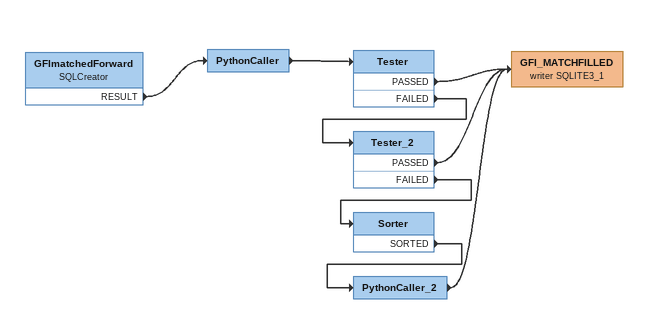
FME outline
GFImatchedForward: SQLCreator
    RESULT -> PythonCaller
PythonCaller
    -> Tester
Tester
    PASSED -> GFI_MATCHFILLED (writer SQLITE3_1)
    FAILED -> Tester_2
Tester_2
    PASSED -> GFI_MATCHFILLED (writer SQLITE3_1)
    FAILED -> Sorter
Sorter
    SORTED -> PythonCaller_2
PythonCaller_2
    -> GFI_MATCHFILLED (writer SQLITE3_1)
GFI_MATCHFILLED (writer SQLITE3_1)
